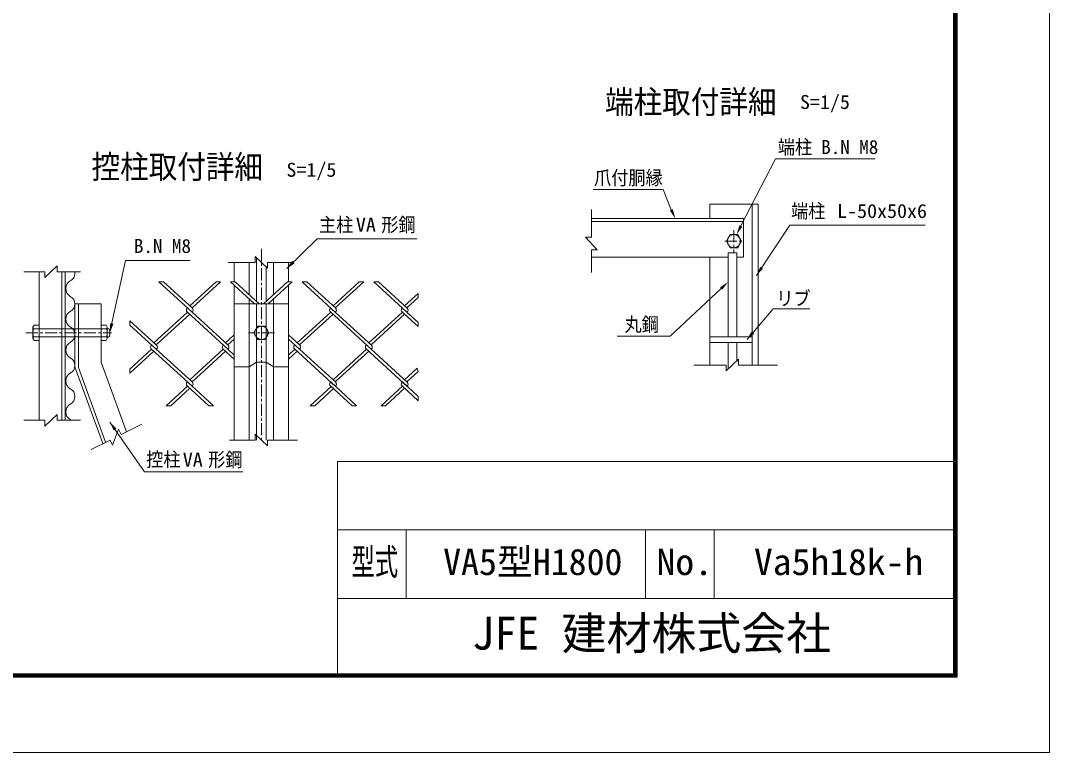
# Model space of a CAD drawing. Units: millimetres, scale not verified, with parts at other scales. Extents: x -4455 to 4455, y -3150 to 3150.
# Drawn here: x 1266 to 4455, y -3150 to -882 of the extents above; entities that cross this region are included whole.
import ezdxf
from ezdxf.enums import TextEntityAlignment as Align

# ---------------------------------------------------------------- set-up
doc = ezdxf.new("R2010")
doc.units = ezdxf.units.MM
doc.header["$LTSCALE"] = 30
doc.linetypes.add('USER1', pattern=[2, 1.25, -0.25, 0.25, -0.25])
doc.linetypes.add('USER3', pattern=[4.7625, 3.175, -1.5875])
doc.layers.add('0-7_7詳細', color=7, linetype='Continuous', lineweight=18)
doc.layers.add('0-E_D-TTL', color=7, linetype='Continuous', lineweight=9)
doc.layers.add('0-D_D-TTL-TXT', color=7, linetype='Continuous')
doc.styles.add('ＭＳ ゴシック', font='')
doc.styles.get('ＭＳ ゴシック').set_extended_font_data('MS Gothic')

msp = doc.modelspace()

# ---------------------------------------------------------------- linework, layer by layer
at = {"layer": '0-7_7詳細', "color": 1}
for p, q in [((3498.6, -1518.44), (3606.16, -1310.64)), ((3606.16, -1310.64), (3914.64, -1310.64)), ((3040.87, -1405.94), (3257.81, -1405.94)), ((3282.87, -1468.45), (3257.81, -1405.94)), ((3437.41, -1712.33), (3279.71, -1860.52)), ((3114.97, -1860.52), (3279.71, -1860.52))]:
    msp.add_line(p, q, dxfattribs=at)
at = {"layer": '0-7_7詳細', "lineweight": 9}
for p, q in [((3401.95, -1495.73), (3401.95, -1450.73)), ((3401.95, -1450.73), (3551.95, -1450.73)), ((3533.95, -1949.58), (3533.95, -1450.73)), ((3551.95, -1949.58), (3551.95, -1450.73)), ((3035.04, -1495.73), (3506.95, -1495.73)), ((3506.95, -1495.73), (3401.95, -1495.73)), ((3424.45, -1495.73), (3424.75, -1495.73)), ((3506.95, -1615.73), (3506.95, -1495.73)), ((3035.04, -1504.73), (3506.95, -1504.73)), ((1997.3, -1617.72), (1997.3, -1752.3)), ((3035.04, -1615.73), (3459.27, -1615.73)), ((3401.95, -1949.58), (3401.95, -1615.73)), ((3459.27, -1862.21), (3459.27, -1601.79)), ((3459.27, -1601.79), (3486.27, -1601.79)), ((3486.27, -1862.21), (3486.27, -1601.79)), ((3486.27, -1615.73), (3506.95, -1615.73)), ((1928.3, -1631.65), (1928.3, -1691.49)), ((1974.8, -1631.65), (1974.8, -1731.68)), ((2027.3, -1645.58), (2027.3, -1752.3)), ((2049.8, -1631.65), (2049.8, -1731.68)), ((2096.3, -1631.65), (2096.3, -1691.49)), ((1323.53, -1660.34), (1323.53, -2120.84)), ((1340.77, -1660.34), (1340.77, -1678.34)), ((1394.03, -1660.34), (1394.03, -2120.84)), ((1404.53, -1660.34), (1404.53, -2120.84)), ((1928.3, -1702.1), (1928.3, -2181.96)), ((2096.3, -1702.1), (2096.3, -2181.96)), ((1974.8, -1744.7), (1974.8, -2181.96)), ((2049.8, -1744.7), (2049.8, -2181.96)), ((1434.53, -1759.85), (1515.53, -1759.85)), ((1434.53, -1759.85), (1434.53, -1954.85)), ((1445.03, -1759.85), (1445.03, -1957.65)), ((1515.53, -1759.85), (1515.53, -1941.17)), ((2096.3, -1759.85), (1928.3, -1759.85)), ((1997.3, -1759.85), (1997.3, -2181.96)), ((2027.3, -1759.85), (2027.3, -2181.96)), ((1304.33, -1832.09), (1307.65, -1826.33)), ((1304.33, -1867.61), (1304.33, -1832.09)), ((1306.39, -1837.85), (1323.53, -1837.85)), ((1307.65, -1826.33), (1323.53, -1826.33)), ((1323.53, -1873.37), (1323.53, -1826.33)), ((1434.53, -1837.85), (1404.53, -1837.85)), ((1531.4, -1826.33), (1515.53, -1826.33)), ((1515.53, -1873.37), (1515.53, -1826.33)), ((1532.67, -1837.85), (1515.53, -1837.85)), ((1534.73, -1832.09), (1531.4, -1826.33)), ((1534.73, -1867.61), (1534.73, -1832.09)), ((1540.49, -1837.85), (1534.73, -1837.85)), ((1304.33, -1867.61), (1307.65, -1873.37)), ((1306.39, -1861.85), (1323.53, -1861.85)), ((1307.65, -1873.37), (1323.53, -1873.37)), ((1434.53, -1861.85), (1404.53, -1861.85)), ((1532.67, -1861.85), (1515.53, -1861.85)), ((1531.4, -1873.37), (1515.53, -1873.37)), ((1534.73, -1867.61), (1531.4, -1873.37)), ((1540.49, -1861.85), (1534.73, -1861.85)), ((3533.95, -1862.21), (3401.95, -1862.21)), ((3533.95, -1880.21), (3401.95, -1880.21)), ((3459.27, -1961.42), (3459.27, -1880.21)), ((3486.27, -1936.35), (3486.27, -1880.21)), ((1515.53, -1941.17), (1593.87, -2156.63)), ((1974.8, -1954.85), (1997.3, -1941.17)), ((1997.3, -1941.17), (2027.3, -1941.17)), ((2027.3, -1941.17), (2049.8, -1954.85)), ((1434.53, -1954.85), (1521.12, -2192.99)), ((1445.03, -1957.65), (1529.15, -2188.98)), ((1928.3, -1954.85), (1974.8, -1954.85)), ((2049.8, -1954.85), (2096.3, -1954.85))]:
    msp.add_line(p, q, dxfattribs=at)
at = {"layer": '0-7_7詳細', "color": 4}
for p, q in [((3035.04, -1553.29), (3035.04, -1467.71)), ((3017.04, -1553.29), (3053.04, -1592.06)), ((3035.04, -1553.29), (3017.04, -1553.29)), ((3035.04, -1592.06), (3035.04, -1662.25)), ((3035.04, -1592.06), (3053.04, -1592.06)), ((2031.68, -1649.65), (1992.91, -1613.65)), ((1992.91, -1631.65), (1992.91, -1613.65)), ((1340.77, -1678.34), (1379.54, -1642.34)), ((1379.54, -1660.34), (1379.54, -1642.34)), ((1992.91, -1631.65), (1908.9, -1631.65)), ((2031.68, -1631.65), (2113.02, -1631.65)), ((2031.68, -1631.65), (2031.68, -1649.65)), ((1340.77, -1660.34), (1275.5, -1660.34)), ((1379.54, -1660.34), (1451.11, -1660.34)), ((3452.63, -1967.58), (3491.4, -1931.58)), ((3491.4, -1949.58), (3491.4, -1931.58)), ((3452.63, -1949.58), (3352.18, -1949.58)), ((3452.63, -1949.58), (3452.63, -1967.58)), ((3491.4, -1949.58), (3612.45, -1949.58)), ((1379.54, -2120.84), (1379.54, -2102.84)), ((1340.77, -2120.84), (1275.5, -2120.84)), ((1379.54, -2120.84), (1451.11, -2120.84)), ((1577.88, -2164.62), (1641.9, -2132.62)), ((1551.25, -2198.05), (1569.83, -2148.52)), ((1577.88, -2164.62), (1569.83, -2148.52)), ((1992.91, -2181.96), (1992.91, -2163.96)), ((2031.68, -2199.96), (1992.91, -2163.96)), ((1543.2, -2181.95), (1484.81, -2211.13)), ((1543.2, -2181.95), (1551.25, -2198.05)), ((1992.91, -2181.96), (1913.31, -2181.96)), ((2031.68, -2181.96), (2123.84, -2181.96)), ((2031.68, -2181.96), (2031.68, -2199.96))]:
    msp.add_line(p, q, dxfattribs=at)
at = {"layer": '0-7_7詳細', "color": 1, "linetype": 'USER1'}
for p, q in [((3476.95, -1531.54), (3476.95, -1600.93)), ((2012.3, -1589.74), (2012.3, -2181.96)), ((3448.39, -1565.73), (3505.51, -1565.73)), ((1281.91, -1849.85), (1547.33, -1849.85)), ((2052.59, -1849.85), (1971.95, -1849.85))]:
    msp.add_line(p, q, dxfattribs=at)
at = {"layer": '0-7_7詳細', "color": 3}
for p, q in [((1797.37, -1785.58), (1694.69, -1691.49)), ((1708.9, -1691.49), (1694.69, -1691.49)), ((1798.44, -1773.54), (1708.9, -1691.49)), ((1871.63, -1691.49), (1790.27, -1766.05)), ((1885.84, -1691.49), (1797.37, -1772.56)), ((1885.84, -1691.49), (1871.63, -1691.49)), ((1991.33, -1759.85), (1916.72, -1691.49)), ((1930.93, -1691.49), (1916.72, -1691.49)), ((2005.54, -1759.85), (1930.93, -1691.49)), ((2093.66, -1691.49), (2019.05, -1759.85)), ((2107.87, -1691.49), (2033.26, -1759.85)), ((2107.87, -1691.49), (2093.66, -1691.49)), ((2242.5, -1786.56), (2138.75, -1691.49)), ((2152.96, -1691.49), (2138.75, -1691.49)), ((2243.57, -1774.52), (2152.96, -1691.49)), ((2315.69, -1691.49), (2234.32, -1766.05)), ((2329.9, -1691.49), (2241.43, -1772.56)), ((2329.9, -1691.49), (2315.69, -1691.49)), ((2463.46, -1785.58), (2360.77, -1691.49)), ((2374.98, -1691.49), (2360.77, -1691.49)), ((2465.6, -1774.52), (2374.98, -1691.49)), ((2498.38, -1727.53), (2456.35, -1766.05)), ((2498.38, -1740.55), (2463.46, -1772.56)), ((2498.38, -1740.55), (2498.38, -1727.53)), ((1783.16, -1785.58), (1679.25, -1880.79)), ((1783.16, -1772.56), (1782.09, -1773.54)), ((1783.16, -1772.56), (1782.09, -1773.54)), ((1783.16, -1772.56), (1782.09, -1773.54)), ((1783.16, -1772.56), (1782.09, -1773.54)), ((1908.39, -1900.32), (1782.09, -1784.6)), ((1798.44, -1784.6), (1797.37, -1785.58)), ((1909.46, -1888.28), (1797.37, -1785.58)), ((2227.22, -1785.58), (2123.31, -1880.79)), ((2227.22, -1772.56), (2226.15, -1773.54)), ((2227.22, -1772.56), (2226.15, -1773.54)), ((2352.44, -1900.32), (2226.15, -1784.6)), ((2242.5, -1784.6), (2241.43, -1785.58)), ((2449.25, -1785.58), (2345.34, -1880.79)), ((2456.35, -1792.09), (2448.18, -1784.6)), ((2464.89, -1784.26), (2463.46, -1785.58)), ((2464.89, -1784.26), (2463.46, -1785.58)), ((2464.53, -1784.6), (2463.46, -1785.58)), ((2464.53, -1784.6), (2463.46, -1785.58)), ((2498.38, -1817.58), (2463.46, -1785.58)), ((1687.43, -1888.28), (1604.84, -1812.6)), ((1604.84, -1812.6), (1604.84, -1825.62)), ((1790.27, -1792.09), (1686.36, -1887.3)), ((2234.32, -1792.09), (2130.41, -1887.3)), ((2354.58, -1889.27), (2242.5, -1786.56)), ((2456.35, -1792.09), (2352.44, -1887.3)), ((2498.38, -1830.6), (2456.35, -1792.09)), ((2498.38, -1830.6), (2498.38, -1817.58)), ((1686.36, -1900.32), (1604.84, -1825.62)), ((1687.43, -1888.28), (1679.25, -1880.79)), ((1928.3, -1856.04), (1901.28, -1880.79)), ((1909.46, -1888.28), (1901.28, -1880.79)), ((1928.3, -1869.06), (1908.39, -1887.3)), ((2131.48, -1888.28), (2096.3, -1856.04)), ((2130.41, -1900.32), (2096.3, -1869.06)), ((1672.15, -1900.32), (1604.84, -1962)), ((1679.25, -1906.83), (1604.84, -1975.03)), ((1672.15, -1887.3), (1671.08, -1888.28)), ((1672.15, -1887.3), (1671.08, -1888.28)), ((1797.37, -2015.07), (1671.08, -1899.34)), ((1686.36, -1900.32), (1687.8, -1899.01)), ((1687.43, -1899.34), (1686.36, -1900.32)), ((1798.44, -2003.03), (1686.36, -1900.32)), ((1894.18, -1900.32), (1790.27, -1995.54)), ((1901.28, -1906.83), (1797.37, -2002.05)), ((1928.3, -1931.59), (1893.1, -1899.34)), ((1894.18, -1887.3), (1893.11, -1888.28)), ((1894.18, -1887.3), (1893.11, -1888.28)), ((1909.46, -1899.34), (1908.39, -1900.32)), ((1928.3, -1918.57), (1908.39, -1900.32)), ((2116.2, -1900.32), (2096.3, -1918.57)), ((2123.31, -1906.83), (2096.3, -1931.59)), ((2116.2, -1887.3), (2115.13, -1888.28)), ((2116.2, -1887.3), (2115.13, -1888.28)), ((2242.5, -2016.05), (2115.13, -1899.34)), ((2131.48, -1899.34), (2130.41, -1900.32)), ((2243.57, -2004.01), (2130.41, -1900.32)), ((2338.23, -1900.32), (2234.32, -1995.54)), ((2345.34, -1906.83), (2241.43, -2002.05)), ((2338.23, -1887.3), (2337.16, -1888.28)), ((2338.23, -1887.3), (2337.16, -1888.28)), ((2464.53, -2016.05), (2337.16, -1899.34)), ((2345.34, -1906.83), (2337.16, -1899.34)), ((2353.88, -1899.01), (2352.44, -1900.32)), ((2353.51, -1899.34), (2352.44, -1900.32)), ((2353.51, -1899.34), (2352.44, -1900.32)), ((2465.6, -2004.01), (2352.44, -1900.32)), ((1604.84, -1962), (1604.84, -1975.03)), ((2495.64, -1959.54), (2456.35, -1995.54)), ((2498.38, -1970.05), (2463.46, -2002.05)), ((2495.64, -1959.54), (2498.38, -1970.05)), ((1783.16, -2002.05), (1782.09, -2003.03)), ((1783.16, -2002.05), (1782.09, -2003.03)), ((1863.39, -2075.57), (1783.16, -2002.05)), ((1798.44, -2003.03), (1790.27, -1995.54)), ((2227.22, -2002.05), (2226.15, -2003.03)), ((2227.22, -2002.05), (2226.15, -2003.03)), ((2307.45, -2075.57), (2227.22, -2002.05)), ((2449.25, -2002.05), (2448.18, -2003.03)), ((2449.25, -2002.05), (2448.18, -2003.03)), ((2498.56, -2047.24), (2449.25, -2002.05)), ((1783.16, -2015.07), (1717.14, -2075.57)), ((1849.19, -2075.57), (1782.09, -2014.09)), ((1798.44, -2014.09), (1797.37, -2015.07)), ((2228.29, -2016.05), (2163.34, -2075.57)), ((2235.39, -2022.56), (2177.55, -2075.57)), ((2293.24, -2075.57), (2226.15, -2014.09)), ((2234.32, -2021.58), (2226.15, -2014.09)), ((2242.5, -2014.09), (2241.43, -2015.07)), ((2242.5, -2014.09), (2241.43, -2015.07)), ((2449.25, -2015.07), (2383.22, -2075.57)), ((2456.35, -2021.58), (2397.43, -2075.57)), ((2456.35, -2021.58), (2448.18, -2014.09)), ((2498.34, -2060.05), (2448.18, -2014.09)), ((2464.53, -2014.09), (2463.46, -2015.07)), ((2464.53, -2014.09), (2463.46, -2015.07)), ((2498.56, -2047.24), (2498.34, -2060.05)), ((1863.39, -2075.57), (1849.19, -2075.57)), ((2177.55, -2075.57), (2163.34, -2075.57)), ((2307.45, -2075.57), (2293.24, -2075.57)), ((2397.43, -2075.57), (2383.22, -2075.57))]:
    msp.add_line(p, q, dxfattribs=at)
at = {"layer": '0-7_7詳細', "color": 3, "linetype": 'USER3'}
for p, q in [((1404.53, -1837.85), (1323.53, -1837.85)), ((1515.53, -1837.85), (1434.53, -1837.85)), ((1404.53, -1861.85), (1323.53, -1861.85)), ((1515.53, -1861.85), (1434.53, -1861.85))]:
    msp.add_line(p, q, dxfattribs=at)
at = {"layer": '0-7_7詳細', "color": 1}
for points in [[(4069.69, -1515.78), (3650.22, -1515.78), (3547.31, -1671.61)], [(3712.02, -1775.1), (3598.18, -1775.1), (3517.49, -1870.53)]]:
    msp.add_lwpolyline(points, dxfattribs=at)
at = {"layer": '0-7_7詳細', "lineweight": 9}
for points in [[(2494.39, -1558.65), (2185.67, -1558.65), (2091.08, -1650.38)], [(1791.19, -1625.29), (1590.91, -1625.29), (1542.97, -1847.9)], [(1955.09, -2280.43), (1650.4, -2280.43), (1543, -2126.54)]]:
    msp.add_lwpolyline(points, dxfattribs=at)
at = {"layer": '0-7_7詳細', "color": 3}
for points in [[(3500.47, -1565.73), (3488.71, -1545.36), (3465.19, -1545.36), (3453.43, -1565.73), (3465.19, -1586.1), (3488.71, -1586.1)], [(1988.78, -1849.85), (2000.54, -1829.49), (2024.06, -1829.49), (2035.82, -1849.85), (2024.06, -1870.22), (2000.54, -1870.22)]]:
    msp.add_lwpolyline(points, close=True, dxfattribs=at)
msp.add_lwpolyline([(1790.27, -2021.58), (1731.35, -2075.57), (1717.14, -2075.57)], dxfattribs=at)
at = {"layer": '0-7_7詳細', "color": 4}
msp.add_lwpolyline([(1340.77, -2120.84), (1340.77, -2138.84), (1379.54, -2102.84)], dxfattribs=at)
at = {"layer": '0-7_7詳細', "color": 3}
for centre in [(3476.95, -1565.73), (2012.3, -1849.85)]:
    msp.add_circle(centre, 20.4, dxfattribs=at)
for centre, radius, start, end in [((1432.86, -1712.71), 27.16, 118.07249, 241.92751), ((1407.3, -1664.78), 27.16, 298.07249, 9.41628), ((1408.31, -1760.03), 26.15, 296.73658, 63.26342), ((1432.86, -1807.34), 27.16, 118.07249, 241.92751), ((1787.16, -1779.07), 7.5, 132.5, 227.5), ((1793.38, -1779.07), 7.5, 312.5, 47.5), ((2231.21, -1779.07), 7.5, 132.5, 227.5), ((2237.43, -1779.07), 7.5, 312.5, 47.5), ((2453.24, -1779.07), 7.5, 132.5, 227.5), ((2459.46, -1779.07), 7.5, 312.5, 47.5), ((1407.3, -1855.27), 27.16, 298.07249, 61.92751), ((1432.86, -1903.19), 27.16, 118.07249, 241.92751), ((1676.14, -1893.81), 7.5, 132.5, 227.5), ((1682.36, -1893.81), 7.5, 312.5, 47.5), ((1898.17, -1893.81), 7.5, 132.5, 227.5), ((1904.39, -1893.81), 7.5, 312.5, 47.5), ((2120.2, -1893.81), 7.5, 132.5, 227.5), ((2126.42, -1893.81), 7.5, 312.5, 47.5), ((2342.23, -1893.81), 7.5, 132.5, 227.5), ((2348.45, -1893.81), 7.5, 312.5, 47.5), ((1407.3, -1951.12), 27.16, 298.07249, 61.92751), ((1432.86, -1999.04), 27.16, 118.07249, 241.92751), ((1787.16, -2008.56), 7.5, 132.5, 227.5), ((1793.38, -2008.56), 7.5, 312.5, 47.5), ((2231.21, -2008.56), 7.5, 132.5, 227.5), ((2237.43, -2008.56), 7.5, 312.5, 47.5), ((2453.24, -2008.56), 7.5, 132.5, 227.5), ((2459.46, -2008.56), 7.5, 312.5, 47.5), ((1407.3, -2046.97), 27.16, 298.07249, 61.92751), ((1432.86, -2094.9), 27.16, 118.07249, 241.92751)]:
    msp.add_arc(centre, radius, start, end, dxfattribs=at)
at = {"layer": '0-7_7詳細', "lineweight": 9}
for centre, radius, start, end in [((1313.41, -1832.09), 9.09, 180, 219.3382), ((1340.33, -1849.85), 36, 160.52878, 199.47122), ((1525.64, -1832.09), 9.09, 320.6618, 0), ((1498.73, -1849.85), 36, 340.52878, 19.47122), ((1506.55, -1849.85), 36, 340.52878, 19.47122), ((1313.41, -1867.61), 9.09, 140.6618, 180), ((1525.64, -1867.61), 9.09, 0, 39.3382), ((1407.3, -2142.82), 27.16, 54.0365, 61.92751)]:
    msp.add_arc(centre, radius, start, end, dxfattribs=at)
at = {"layer": '0-7_7詳細', "color": 1}
for points in [[(3287.41, -1466.37), (3295.37, -1495.73), (3278.32, -1470.54)], [(3503.09, -1520.65), (3485.36, -1545.36), (3494.12, -1516.23)], [(3546.21, -1673.28), (3558.4, -1645.38), (3567.09, -1651.12)], [(3433.98, -1708.68), (3459.27, -1691.78), (3440.83, -1715.97)], [(3516.2, -1872.06), (3531.59, -1845.79), (3539.54, -1852.51)]]:
    msp.add_solid(points, dxfattribs=at)
at = {"layer": '0-7_7詳細'}
for points in [[(2089.65, -1651.77), (2107.55, -1627.14), (2114.81, -1634.62)], [(1542.55, -1849.85), (1543.78, -1819.43), (1553.96, -1821.62)], [(1541.85, -2124.9), (1563.29, -2146.52), (1554.75, -2152.48)]]:
    msp.add_solid(points, dxfattribs=at)
at = {"layer": '0-E_D-TTL'}
for p, q in [((2248.64, -2248.64), (2248.64, -2906.26)), ((2248.64, -2248.64), (4157.86, -2248.64)), ((2248.64, -2460.77), (4157.86, -2460.77)), ((2460.77, -2460.77), (2460.77, -2672.91)), ((3203.25, -2460.77), (3203.25, -2672.91)), ((3415.38, -2460.77), (3415.38, -2672.91)), ((2248.64, -2672.91), (4157.86, -2672.91))]:
    msp.add_line(p, q, dxfattribs=at)
at = {"layer": '0-E_D-TTL', "color": 2, "lineweight": 18}
msp.add_lwpolyline([(-4454.85, 3150.21), (4454.85, 3150.21), (4454.85, -3150.21), (-4454.85, -3150.21)], close=True, dxfattribs=at)
at = {"layer": '0-E_D-TTL'}
for points in [[(-4168.47, 2916.87), (4168.47, 2916.87), (4168.47, -2916.87), (-4168.47, -2916.87)], [(-4165.81, 2914.21), (4165.81, 2914.21), (4165.81, -2914.21), (-4165.81, -2914.21)], [(-4163.16, 2911.56), (4163.16, 2911.56), (4163.16, -2911.56), (-4163.16, -2911.56)], [(-4160.51, 2908.91), (4160.51, 2908.91), (4160.51, -2908.91), (-4160.51, -2908.91)], [(-4157.86, 2906.26), (4157.86, 2906.26), (4157.86, -2906.26), (-4157.86, -2906.26)]]:
    msp.add_lwpolyline(points, close=True, dxfattribs=at)

# ---------------------------------------------------------------- texts
at = {"layer": '0-7_7詳細', "style": 'ＭＳ ゴシック', "width": 0.9}
for s, p in [('端柱取付詳細', (3077.58, -1191.8)), ('控柱取付詳細', (1485.83, -1392.81))]:
    msp.add_text(s, height=72.14, dxfattribs=at).set_placement(p, align=Align.BOTTOM_LEFT)
at = {"layer": '0-7_7詳細', "color": 3, "style": 'ＭＳ ゴシック'}
for s, width, p in [('S=1/5', 1.05, (3681.68, -1169)), ('端柱', 0.9, (3612.82, -1308.47)), ('S=1/5', 1.05, (2089.92, -1379.14)), ('爪付胴縁', 0.9, (3043.59, -1403.76)), ('端柱', 0.9, (3654.01, -1506.81)), ('L-50x50x6', 1.05, (3796.82, -1506.81)), ('主柱', 0.9, (2190.74, -1549.26)), ('VA', 1.05, (2305.33, -1549.42)), ('形鋼', 0.9, (2383.96, -1549.26)), ('リブ', 0.9, (3608.32, -1777.83)), ('丸鋼', 0.9, (3137.8, -1858.34)), ('控柱', 0.9, (1655.13, -2276.87)), ('VA', 1.05, (1768.65, -2277.7)), ('形鋼', 0.9, (1847.28, -2277.54))]:
    msp.add_text(s, height=43.33, dxfattribs=dict(at, width=width)).set_placement(p, align=Align.BOTTOM_LEFT)
for p in [(3747.63, -1308.47), (1617.24, -1615.13)]:
    msp.add_text('B.N M8', height=43.33, dxfattribs=at).set_placement(p, align=Align.BOTTOM_LEFT)
at = {"layer": '0-D_D-TTL-TXT', "style": 'ＭＳ ゴシック'}
for s, height, width, p in [('型式', 81.64, 0.65, (2291.35, -2624.97)), ('No.', 81.6, 1.05, (3237.19, -2624.97)), ('Va5h18k-h', 81.6, 1.05, (3539.13, -2624.97))]:
    msp.add_text(s, height=height, dxfattribs=dict(at, width=width)).set_placement(p, align=Align.BOTTOM_LEFT)
for s, height, p in [('VA5型H1800', 81.64, (2575.75, -2624.97)), ('JFE 建材株式会社', 102.1, (2664.83, -2862.24))]:
    msp.add_text(s, height=height, dxfattribs=at).set_placement(p, align=Align.BOTTOM_LEFT)

doc.saveas('drawing.dxf')
